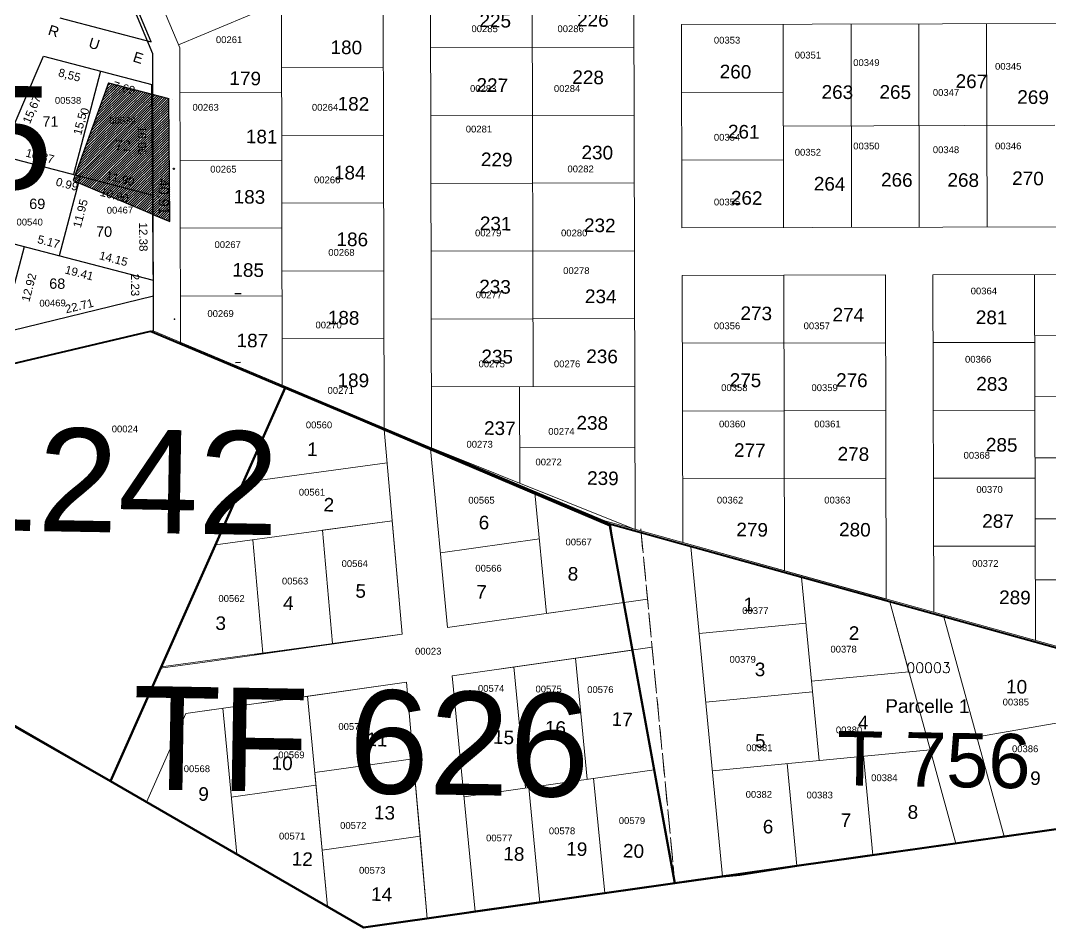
# Model space of a CAD drawing. Header units: metres. Extents: x 251686 to 255059, y 1627526 to 1631912.
# Drawn here: x 253321.8 to 253473.7, y 1629363.6 to 1629497.3 of the extents above; entities that cross this region are included whole.
import ezdxf
from ezdxf.enums import TextEntityAlignment as Align

# ---------------------------------------------------------------- set-up
doc = ezdxf.new("R2010")
doc.units = ezdxf.units.M
doc.header["$MEASUREMENT"] = 0
doc.linetypes.add('DGN Style 3', pattern=[4.156684, 2.96906, -1.187624])
doc.linetypes.add('DGN Style 5', pattern=[0.071426, 0.030611, -0.040815])
for name, color, linetype in [('A_revoir_niveau_0', 7, 'Continuous'), ('historique_numero_parcelle', 7, 'Continuous'), ('limites_parcelles', 7, 'Continuous'), ('limites_tf', 7, 'Continuous'), ('numero_lot', 7, 'Continuous'), ('numero_parcelle', 7, 'Continuous'), ('toponymie', 7, 'Continuous')]:
    doc.layers.add(name, color=color, linetype=linetype)
for name, color, linetype, lineweight in [('Numero_TF', 7, 'Continuous', 0), ('TopoMat', 4, 'Continuous', 0), ('YORO', 6, 'Continuous', 0)]:
    doc.layers.add(name, color=color, linetype=linetype, lineweight=lineweight)
doc.styles.get("Standard").update_dxf_attribs({"font": 'txt.shx'})
doc.styles.add('Style-Arial', font='arial.ttf')
doc.styles.add('Style-FANCY', font='times.ttf')
doc.styles.add('Style-ITALICS', font='ITALICS.shx')
doc.styles.add('Style-txt', font='txt.shx')

# ---------------------------------------------------------------- blocks, each defined once
blk = doc.blocks.new('TCPOINT_107')
at = {"color": 0}
blk.add_point((0, 0), dxfattribs=at)
at = {"layer": 'TopoMat'}
blk.add_attdef('MAT', (0.00635, 0.00635), '', height=0.01905, dxfattribs=at)
at = {"layer": 'YORO'}
blk.add_attdef('ALT', text='', height=0.01905, dxfattribs=at).set_placement((0.00635, -0.00635), align=Align.TOP_LEFT)

msp = doc.modelspace()

# ---------------------------------------------------------------- linework, layer by layer
at = {"layer": 'A_revoir_niveau_0'}
for p, q in [((253341.078303, 1629494.190809), (253333.591438, 1629511.723661)), ((253327.599156, 1629497.718871), (253341.078303, 1629494.190809)), ((253323.962192, 1629489.218784), (253325.174513, 1629492.052146)), ((253325.174513, 1629492.052146), (253341.137101, 1629487.874063)), ((253306.419383, 1629448.218819), (253323.962192, 1629489.218784)), ((253333.579987, 1629489.852079), (253329.5924, 1629474.617294)), ((253334.786904, 1629488.148986), (253329.534882, 1629473.735523)), ((253332.379338, 1629481.541748), (253338.211484, 1629487.252629)), ((253332.580734, 1629482.094452), (253337.925014, 1629487.32761)), ((253332.78213, 1629482.647156), (253337.638543, 1629487.402592)), ((253332.983526, 1629483.19986), (253337.352073, 1629487.477573)), ((253333.184922, 1629483.752563), (253337.065603, 1629487.552554)), ((253333.386318, 1629484.305267), (253336.779132, 1629487.627536)), ((253333.587714, 1629484.857971), (253336.492662, 1629487.702517)), ((253333.78911, 1629485.410675), (253336.206191, 1629487.777499)), ((253333.990506, 1629485.963378), (253335.919721, 1629487.85248)), ((253334.191902, 1629486.516082), (253335.63325, 1629487.927462)), ((253334.393298, 1629487.068786), (253335.34678, 1629488.002443)), ((253334.594693, 1629487.62149), (253335.060309, 1629488.077424)), ((253334.786904, 1629488.148986), (253343.669247, 1629485.824102)), ((253341.427169, 1629456.711409), (253341.137101, 1629487.874063)), ((253329.735757, 1629473.931861), (253342.202841, 1629486.139721)), ((253329.756896, 1629473.641403), (253342.508541, 1629486.127907)), ((253329.761191, 1629474.356599), (253341.9356, 1629486.27787)), ((253329.962587, 1629474.909303), (253341.64913, 1629486.352852)), ((253330.010253, 1629473.533996), (253342.795012, 1629486.052926)), ((253330.163983, 1629475.462007), (253341.362659, 1629486.427833)), ((253330.263609, 1629473.426589), (253343.081482, 1629485.977945)), ((253330.365379, 1629476.014711), (253341.076189, 1629486.502815)), ((253330.516965, 1629473.319181), (253343.367952, 1629485.902963)), ((253330.566775, 1629476.567414), (253340.789718, 1629486.577796)), ((253330.768171, 1629477.120118), (253340.503248, 1629486.652777)), ((253330.770321, 1629473.211774), (253343.654423, 1629485.827982)), ((253330.969567, 1629477.672822), (253340.216777, 1629486.727759)), ((253331.170963, 1629478.225526), (253339.930307, 1629486.80274)), ((253331.372359, 1629478.778229), (253339.643837, 1629486.877722)), ((253331.573755, 1629479.330933), (253339.357366, 1629486.952703)), ((253331.775151, 1629479.883637), (253339.070896, 1629487.027684)), ((253331.976547, 1629480.436341), (253338.784425, 1629487.102666)), ((253332.177942, 1629480.989045), (253338.497955, 1629487.177647)), ((253343.838212, 1629467.671813), (253343.669247, 1629485.824102)), ((253344.208725, 1629485.682898), (253344.216819, 1629485.680779)), ((253331.023678, 1629473.104367), (253343.672356, 1629485.490047)), ((253331.277034, 1629472.99696), (253343.675635, 1629485.137762)), ((253331.53039, 1629472.889553), (253343.678915, 1629484.785478)), ((253331.783746, 1629472.782146), (253343.682194, 1629484.433194)), ((253332.037103, 1629472.674739), (253343.685473, 1629484.080909)), ((253332.290459, 1629472.567332), (253343.688752, 1629483.728625)), ((253332.543815, 1629472.459925), (253343.692031, 1629483.37634)), ((253332.797172, 1629472.352518), (253343.69531, 1629483.024056)), ((253333.050528, 1629472.245111), (253343.698589, 1629482.671771)), ((253333.303884, 1629472.137704), (253343.701868, 1629482.319487)), ((253333.55724, 1629472.030297), (253343.705148, 1629481.967202)), ((253333.810597, 1629471.922889), (253343.708427, 1629481.614918)), ((253334.063953, 1629471.815482), (253343.711706, 1629481.262633)), ((253334.317309, 1629471.708075), (253343.714985, 1629480.910349)), ((253334.570665, 1629471.600668), (253343.718264, 1629480.558065)), ((253334.824022, 1629471.493261), (253343.721543, 1629480.20578)), ((253335.077378, 1629471.385854), (253343.724822, 1629479.853496)), ((253335.330734, 1629471.278447), (253343.728102, 1629479.501211)), ((253335.58409, 1629471.17104), (253343.731381, 1629479.148927)), ((253335.837447, 1629471.063633), (253343.73466, 1629478.796642)), ((253336.090803, 1629470.956226), (253343.737939, 1629478.444358)), ((253336.344159, 1629470.848819), (253343.741218, 1629478.092073)), ((253318.910853, 1629477.413106), (253341.288994, 1629471.555801)), ((253336.597515, 1629470.741412), (253343.744497, 1629477.739789)), ((253336.850872, 1629470.634004), (253343.747776, 1629477.387505)), ((253337.104228, 1629470.526597), (253343.751056, 1629477.03522)), ((253337.357584, 1629470.41919), (253343.754335, 1629476.682936)), ((253337.61094, 1629470.311783), (253343.757614, 1629476.330651)), ((253337.864297, 1629470.204376), (253343.760893, 1629475.978367)), ((253338.117653, 1629470.096969), (253343.764172, 1629475.626082)), ((253338.371009, 1629469.989562), (253343.767451, 1629475.273798)), ((253330.565394, 1629474.362621), (253327.491093, 1629462.617093)), ((253329.534882, 1629473.735523), (253343.838212, 1629467.671813)), ((253338.624365, 1629469.882155), (253343.77073, 1629474.921513)), ((253338.877722, 1629469.774748), (253343.774009, 1629474.569229)), ((253339.131078, 1629469.667341), (253343.777289, 1629474.216945)), ((253339.384434, 1629469.559934), (253343.780568, 1629473.86466)), ((253339.63779, 1629469.452527), (253343.783847, 1629473.512376)), ((253339.891147, 1629469.34512), (253343.787126, 1629473.160091)), ((253340.144503, 1629469.237712), (253343.790405, 1629472.807807)), ((253340.397859, 1629469.130305), (253343.793684, 1629472.455522)), ((253340.651216, 1629469.022898), (253343.796963, 1629472.103238)), ((253340.904572, 1629468.915491), (253343.800243, 1629471.750953)), ((253341.157928, 1629468.808084), (253343.803522, 1629471.398669)), ((253341.411284, 1629468.700677), (253343.806801, 1629471.046385)), ((253341.664641, 1629468.59327), (253343.81008, 1629470.6941)), ((253341.917997, 1629468.485863), (253343.813359, 1629470.341816)), ((253342.171353, 1629468.378456), (253343.816638, 1629469.989531)), ((253342.424709, 1629468.271049), (253343.819917, 1629469.637247)), ((253342.678066, 1629468.163642), (253343.823197, 1629469.284962)), ((253341.315191, 1629468.741414), (253343.838212, 1629467.671813)), ((253342.931422, 1629468.056235), (253343.826476, 1629468.932678)), ((253343.184778, 1629467.948827), (253343.829755, 1629468.580393)), ((253343.438134, 1629467.84142), (253343.833034, 1629468.228109)), ((253343.691491, 1629467.734013), (253343.836313, 1629467.875825)), ((253341.4061, 1629458.974948), (253314.081772, 1629466.126879)), ((253322.330924, 1629463.967728), (253319.008108, 1629451.272736)), ((253353.392651, 1629457.085185), (253354.32431, 1629457.094041)), ((253306.419383, 1629448.218819), (253341.427169, 1629456.711409)), ((253353.47895, 1629446.923718), (253354.217539, 1629446.930729))]:
    msp.add_line(p, q, dxfattribs=at)
msp.add_circle((253344.397675, 1629475.469246), 0.094384, dxfattribs=at)
msp.add_circle((253344.397675, 1629475.469246), 0.094384, dxfattribs=at)
at = {"layer": 'limites_parcelles', "color": 7, "lineweight": 0}
for p, q in [((253397.130211, 1629553.336162), (253397.406838, 1629443.338126)), ((253382.4246, 1629434.299201), (253382.172742, 1629533.298084)), ((253412.180429, 1629533.374425), (253412.459755, 1629422.303211)), ((253345.084989, 1629493.737213), (253372.746438, 1629505.324028)), ((253341.216682, 1629502.958699), (253345.281002, 1629493.269945)), ((253360.274488, 1629500.099784), (253360.400798, 1629443.553763)), ((253375.268014, 1629499.303871), (253375.318455, 1629480.420153)), ((253419.279628, 1629496.725374), (253481.719885, 1629496.884224)), ((253419.346141, 1629466.729704), (253419.279628, 1629496.725374)), ((253434.346074, 1629466.762965), (253434.279551, 1629496.763534)), ((253444.346029, 1629466.785139), (253444.279499, 1629496.788974)), ((253454.286444, 1629496.814432), (253454.352957, 1629466.818763)), ((253464.286392, 1629496.839873), (253464.352912, 1629466.840937)), ((253345.380746, 1629449.868047), (253345.281002, 1629493.269945)), ((253412.290133, 1629493.378854), (253382.274493, 1629493.302492)), ((253375.293014, 1629490.4201), (253360.290093, 1629490.381932)), ((253360.304345, 1629486.733569), (253345.296106, 1629486.697876)), ((253419.301802, 1629486.725418), (253434.301724, 1629486.763578)), ((253412.315573, 1629483.378906), (253382.299933, 1629483.302545)), ((253434.312811, 1629481.7636), (253474.319601, 1629481.865379)), ((253360.309166, 1629480.383575), (253375.309089, 1629480.421763)), ((253375.318455, 1629480.420153), (253360.315534, 1629480.381984)), ((253375.318455, 1629480.420153), (253375.414905, 1629437.241979)), ((253360.326682, 1629476.733614), (253345.317485, 1629476.697918)), ((253419.323976, 1629476.725462), (253434.323898, 1629476.763622)), ((253412.341013, 1629473.378958), (253382.325373, 1629473.302597)), ((253360.340867, 1629470.383644), (253375.340789, 1629470.421831)), ((253360.34902, 1629466.733659), (253345.341267, 1629466.697967)), ((253487.827397, 1629466.903924), (253419.346141, 1629466.729704)), ((253382.350808, 1629463.304848), (253412.356476, 1629463.371186)), ((253360.360083, 1629460.38368), (253375.363126, 1629460.421876)), ((253489.242937, 1629459.89852), (253456.343166, 1629459.818844)), ((253471.501293, 1629405.926086), (253471.364095, 1629459.855221)), ((253419.363952, 1629459.728341), (253449.369795, 1629459.804677)), ((253419.466905, 1629420.360627), (253419.363952, 1629459.728341)), ((253434.369869, 1629459.768212), (253434.475802, 1629416.193221)), ((253449.369795, 1629459.804677), (253449.485948, 1629412.025469)), ((253456.483275, 1629410.093058), (253456.343166, 1629459.818844)), ((253360.371357, 1629456.733704), (253345.36505, 1629456.698015)), ((253382.372916, 1629453.304893), (253412.381624, 1629453.371237)), ((253471.386992, 1629450.854812), (253491.074798, 1629450.899831)), ((253375.414905, 1629437.241979), (253345.380746, 1629449.868047)), ((253360.385542, 1629450.383732), (253375.385464, 1629450.42192)), ((253419.389393, 1629449.728393), (253449.395235, 1629449.80473)), ((253456.371319, 1629449.826884), (253471.403122, 1629449.854915)), ((253382.395025, 1629443.304937), (253412.406772, 1629443.371288)), ((253395.406847, 1629443.333704), (253395.442643, 1629429.099817)), ((253471.409888, 1629441.855193), (253492.906007, 1629441.904347)), ((253471.414977, 1629439.854939), (253471.41142, 1629442.854931)), ((253419.414833, 1629439.728446), (253449.420675, 1629439.804782)), ((253456.399496, 1629439.826939), (253471.421769, 1629439.854952)), ((253412.459755, 1629422.303211), (253382.4246, 1629434.299201)), ((253395.42948, 1629434.33375), (253412.429406, 1629434.371334)), ((253471.432783, 1629432.855574), (253494.737216, 1629432.908862)), ((253419.440273, 1629429.728498), (253449.446116, 1629429.804834)), ((253456.427672, 1629429.826994), (253471.440417, 1629429.854989)), ((253496.56802, 1629423.915366), (253471.455704, 1629423.845992)), ((253449.485948, 1629412.025469), (253419.466905, 1629420.360627)), ((253471.46588, 1629419.846013), (253456.455859, 1629419.823)), ((253498.399229, 1629414.919882), (253471.4786, 1629414.846039)), ((253501.949939, 1629397.477657), (253456.483275, 1629410.093058))]:
    msp.add_line(p, q, dxfattribs=at)
at = {"layer": 'limites_parcelles', "color": 7, "linetype": 'Continuous', "lineweight": 0}
for p, q in [((253407.951353, 1629423.551268), (253341.379813, 1629451.547366)), ((253335.045887, 1629385.170915), (253360.839443, 1629443.17112)), ((253408.685597, 1629423.061862), (253360.839443, 1629443.17112)), ((253360.839443, 1629443.17112), (253382.245597, 1629434.172494)), ((253360.839443, 1629443.17112), (253408.675439, 1629423.062038)), ((253360.84131, 1629443.170327), (253408.729149, 1629422.821987)), ((253360.869647, 1629443.345972), (253407.951353, 1629423.551268)), ((253375.417506, 1629437.042202), (253378.083154, 1629406.871601)), ((253354.63606, 1629429.222048), (253375.852458, 1629432.119406)), ((253354.55687, 1629429.043999), (253354.047206, 1629427.897896)), ((253397.666791, 1629427.689809), (253399.384175, 1629409.891385)), ((253350.53811, 1629420.007291), (253376.608019, 1629423.567482)), ((253407.951353, 1629423.551268), (253511.585502, 1629394.808225)), ((253367.813872, 1629405.46919), (253366.338776, 1629422.165071)), ((253513.899646, 1629393.883545), (253408.674636, 1629423.066493)), ((253408.675439, 1629423.062038), (253418.301872, 1629370.135768)), ((253451.49606, 1629411.18953), (253408.685597, 1629423.061862)), ((253513.969161, 1629393.864252), (253408.685597, 1629423.061862)), ((253357.544671, 1629404.066818), (253356.069575, 1629420.762699)), ((253383.723197, 1629418.859299), (253398.319219, 1629420.92851)), ((253420.664079, 1629419.73997), (253425.349009, 1629371.134955)), ((253439.596244, 1629388.225591), (253436.995134, 1629415.211146)), ((253384.788193, 1629407.822133), (253414.265064, 1629412.001004)), ((253410.753146, 1629411.638629), (253410.766061, 1629411.504944)), ((253450.009211, 1629411.601829), (253452.827443, 1629401.300781)), ((253450.009211, 1629411.601829), (253459.746363, 1629376.011257)), ((253411.020194, 1629410.170399), (253411.033374, 1629410.033549)), ((253437.646712, 1629408.451543), (253421.898399, 1629406.934149)), ((253457.988148, 1629409.388992), (253466.844434, 1629377.017678)), ((253378.083154, 1629406.871601), (253342.537531, 1629402.017405)), ((253349.321917, 1629402.79417), (253378.083154, 1629406.871601)), ((253356.370535, 1629403.793451), (253377.05831, 1629406.726294)), ((253385.471932, 1629400.73596), (253414.948081, 1629404.914724)), ((253385.471932, 1629400.73596), (253412.051135, 1629404.504039)), ((253403.688032, 1629403.318287), (253412.051172, 1629404.503878)), ((253342.449962, 1629401.819979), (253349.321917, 1629402.79417)), ((253403.637342, 1629403.311248), (253405.35852, 1629385.473352)), ((253340.486952, 1629397.405234), (253342.537531, 1629402.017405)), ((253388.82777, 1629365.95741), (253385.471932, 1629400.73596)), ((253394.554637, 1629402.023604), (253396.275855, 1629384.185707)), ((253452.827563, 1629401.300819), (253438.469581, 1629399.916769)), ((253346.161067, 1629395.162905), (253378.709939, 1629399.777058)), ((253357.053592, 1629396.70717), (253378.709904, 1629399.777338)), ((253363.623996, 1629397.638483), (253378.709904, 1629399.777338)), ((253377.741327, 1629399.640014), (253377.741363, 1629399.639734)), ((253378.709939, 1629399.777058), (253381.78617, 1629364.959167)), ((253364.101285, 1629397.706106), (253367.090762, 1629366.690822)), ((253438.618817, 1629398.366097), (253422.870504, 1629396.848744)), ((253438.620987, 1629398.339095), (253422.872634, 1629396.821703)), ((253340.355759, 1629382.108721), (253346.161067, 1629395.162905)), ((253340.381185, 1629382.093916), (253346.161067, 1629395.162905)), ((253351.608171, 1629395.935103), (253353.681553, 1629374.423881)), ((253335.045845, 1629385.170756), (253339.040581, 1629394.153513)), ((253339.040581, 1629394.153513), (253339.137997, 1629394.16734)), ((253462.941133, 1629391.714155), (253475.660976, 1629393.911198)), ((253379.706309, 1629388.500009), (253365.187009, 1629386.441745)), ((253455.972619, 1629389.803143), (253423.847892, 1629386.708238)), ((253447.517269, 1629374.278184), (253446.112607, 1629388.853958)), ((253436.31193, 1629372.689876), (253434.859109, 1629387.769485)), ((253415.257121, 1629386.876613), (253387.19315, 1629382.898063)), ((253406.320559, 1629385.609709), (253407.955179, 1629368.669055)), ((253372.400712, 1629363.628586), (253335.045845, 1629385.170756)), ((253341.017221, 1629381.727311), (253335.045927, 1629385.170914)), ((253365.366979, 1629384.57445), (253352.873865, 1629382.803446)), ((253396.756835, 1629384.253907), (253398.391455, 1629367.313253)), ((253340.381188, 1629382.094076), (253340.375493, 1629382.153064)), ((253372.400712, 1629363.628586), (253344.92432, 1629379.474172)), ((253380.715074, 1629377.082324), (253366.286291, 1629375.036886)), ((253380.715074, 1629377.082324), (253381.786132, 1629364.959288)), ((253367.090761, 1629366.690782), (253366.286291, 1629375.036886))]:
    msp.add_line(p, q, dxfattribs=at)
at = {"layer": 'limites_parcelles', "color": 7, "linetype": 'DGN Style 5', "lineweight": 0}
for p, q in [((253360.839443, 1629443.17112), (253354.55687, 1629429.043999)), ((253374.082045, 1629437.604249), (253360.839443, 1629443.17112)), ((253381.528733, 1629434.473856), (253382.245598, 1629434.172534)), ((253350.416909, 1629419.734759), (253354.55687, 1629429.043999)), ((253408.675439, 1629423.062038), (253417.241932, 1629420.687551)), ((253408.686069, 1629423.059093), (253417.241932, 1629420.687551)), ((253408.686069, 1629423.059093), (253418.301872, 1629370.135768)), ((253411.869416, 1629405.503193), (253418.301872, 1629370.135768))]:
    msp.add_line(p, q, dxfattribs=at)
at = {"layer": 'limites_parcelles', "color": 7, "linetype": 'DGN Style 3', "lineweight": 0}
for p, q in [((253413.263411, 1629422.39305), (253418.269821, 1629370.452614)), ((253413.323281, 1629421.775995), (253418.269777, 1629370.452375))]:
    msp.add_line(p, q, dxfattribs=at)
at = {"layer": 'limites_parcelles', "color": 7, "linetype": 'Continuous', "lineweight": 0, "flags": 128}
for points in [[(253354.63606, 1629429.222048), (253360.839443, 1629443.17112), (253375.417506, 1629437.042202)], [(253378.083154, 1629406.871601), (253375.41734, 1629437.044165)], [(253382.245431, 1629434.174417), (253384.788193, 1629407.822133)], [(253366.338776, 1629422.165071), (253376.608019, 1629423.567482), (253378.083154, 1629406.871601), (253367.813872, 1629405.46919), (253366.338776, 1629422.165071)], [(253408.675439, 1629423.062038), (253408.675439, 1629423.062038)], [(253410.78491, 1629411.507616), (253384.788193, 1629407.822133)], [(253385.471932, 1629400.73596), (253388.82777, 1629365.95741)], [(253378.709904, 1629399.777338), (253346.161068, 1629395.162985)], [(253381.786132, 1629364.959288), (253378.709904, 1629399.777338)], [(253350.004934, 1629395.70789), (253347.5631, 1629395.361734)]]:
    msp.add_lwpolyline(points, dxfattribs=at)
for points in [[(253361.332074, 1629397.313561), (253361.332036, 1629397.313722)], [(253379.706309, 1629388.500009), (253380.715074, 1629377.082324), (253366.286291, 1629375.036886), (253365.187009, 1629386.441745), (253379.70627, 1629388.50005)]]:
    msp.add_lwpolyline(points, close=True, dxfattribs=at)
at = {"layer": 'limites_parcelles', "color": 7, "lineweight": 0}
msp.add_point((253345.380746, 1629449.868047), dxfattribs=at)
at = {"layer": 'limites_tf', "color": 5, "linetype": 'Continuous', "lineweight": 40}
for p, q in [((253310.150878, 1629399.379568), (253335.045887, 1629385.170915)), ((253372.400712, 1629363.628586), (253310.177389, 1629399.512127)), ((253524.280962, 1629385.160272), (253372.400712, 1629363.628586)), ((253524.285331, 1629385.156156), (253418.301872, 1629370.135768)), ((253491.737562, 1629380.543303), (253418.301872, 1629370.135768)), ((253450.861819, 1629374.751809), (253372.400712, 1629363.628586)), ((253450.861792, 1629374.750289), (253418.301872, 1629370.135768)), ((253418.301872, 1629370.135768), (253388.142215, 1629365.860246))]:
    msp.add_line(p, q, dxfattribs=at)
at = {"layer": 'limites_tf', "color": 5, "linetype": 'DGN Style 5', "lineweight": 40}
msp.add_line((253426.35953, 1629371.27791), (253418.301872, 1629370.135768), dxfattribs=at)
at = {"layer": 'limites_tf', "color": 5, "linetype": 'Continuous', "lineweight": 30, "flags": 128}
msp.add_lwpolyline([(253313.43, 1629558.87), (253341.28, 1629492.46), (253341.38, 1629451.55), (253256.21, 1629431.51), (253169.9, 1629480.07), (253168.18, 1629498.01), (253185.34, 1629537.12), (253231.51, 1629551.39), (253313.43, 1629558.87)], close=True, dxfattribs=at)
at = {"layer": 'limites_tf', "color": 5, "lineweight": 40, "flags": 128}
for points in [[(253340.975503, 1629451.504365), (253360.838532, 1629443.171656), (253335.044977, 1629385.171451), (253289.667239, 1629411.070467), (253254.502027, 1629431.141906), (253340.975503, 1629451.504365)], [(253360.84131, 1629443.170327), (253360.841352, 1629443.170487), (253360.838532, 1629443.171656), (253335.044977, 1629385.171451), (253372.400712, 1629363.628586), (253418.301872, 1629370.135768), (253418.112814, 1629371.175256), (253408.965307, 1629421.468352), (253408.72756, 1629422.822655), (253360.84131, 1629443.170327)], [(253436.311822, 1629372.688238), (253524.285331, 1629385.156156), (253514.625293, 1629393.300748), (253514.630644, 1629393.307096), (253513.969161, 1629393.864252), (253408.686069, 1629423.059093), (253408.729149, 1629422.821987), (253408.974818, 1629421.470067), (253408.965307, 1629421.468352), (253418.112814, 1629371.175256), (253418.301872, 1629370.135768), (253425.350405, 1629371.13473), (253436.311822, 1629372.688238)]]:
    msp.add_lwpolyline(points, close=True, dxfattribs=at)
at = {"layer": 'limites_tf', "color": 5, "linetype": 'Continuous', "lineweight": 40, "flags": 128}
for points in [[(253408.965307, 1629421.468352), (253408.974818, 1629421.470067), (253408.685597, 1629423.061862), (253360.839443, 1629443.17112), (253335.045887, 1629385.170915), (253372.400712, 1629363.628586), (253418.301872, 1629370.135768), (253418.112814, 1629371.175256), (253408.965307, 1629421.468352)], [(253360.839443, 1629443.17112), (253408.675439, 1629423.062038), (253418.301872, 1629370.135768), (253372.400712, 1629363.628586), (253335.045887, 1629385.170915), (253360.839443, 1629443.17112)], [(253408.965307, 1629421.468352), (253418.112814, 1629371.175256), (253418.301872, 1629370.135768), (253425.350475, 1629371.134169), (253427.905365, 1629371.381422), (253436.311895, 1629372.687837), (253436.312037, 1629372.686794), (253492.115409, 1629380.590975), (253524.294006, 1629385.148843), (253514.625293, 1629393.300748), (253514.630644, 1629393.307096), (253513.969161, 1629393.864252), (253408.686069, 1629423.059093), (253408.965307, 1629421.468352)]]:
    msp.add_lwpolyline(points, close=True, dxfattribs=at)
msp.add_lwpolyline([(253408.675439, 1629423.062038), (253418.301872, 1629370.135768), (253372.400712, 1629363.628586)], dxfattribs=at)

# ---------------------------------------------------------------- block references
at = {"layer": 'A_revoir_niveau_0', "xscale": 40, "yscale": 40, "zscale": 40, "rotation": 359.3981}
msp.add_blockref('TCPOINT_107', (253344.509901, 1629453.287644), dxfattribs=at)

# ---------------------------------------------------------------- texts
at = {"layer": 'historique_numero_parcelle', "color": 7, "linetype": 'Continuous', "lineweight": 0, "style": 'Style-txt'}
msp.add_text('00003', height=1.524, rotation=0.0028, dxfattribs=at).set_placement((253455.717101, 1629401.897902), align=Align.MIDDLE_CENTER)
at = {"layer": 'historique_numero_parcelle', "color": 7, "lineweight": 13, "style": 'Style-Arial'}
for s, p in [('00569', (253359.804594, 1629389.560934)), ('00568', (253345.863297, 1629387.513807)), ('00572', (253368.929798, 1629379.157614)), ('00571', (253359.912262, 1629377.584386)), ('00573', (253371.720587, 1629372.547533))]:
    msp.add_text(s, height=1, rotation=0.0028, dxfattribs=at).set_placement(p, align=Align.TOP_LEFT)
at = {"layer": 'historique_numero_parcelle', "color": 7, "lineweight": 13, "insert": (253379.980931, 1629404.842649), "char_height": 1, "attachment_point": 1, "rotation": 0.00280749, "line_spacing_factor": 0.6, "style": 'Style-txt'}
msp.add_mtext('\\fArial|b0|i0|c00|p39;00023', dxfattribs=at)
at = {"layer": 'numero_lot', "color": 7, "lineweight": 0, "char_height": 2, "attachment_point": 1, "rotation": 359.00002359, "line_spacing_factor": 0.6}
for s, insert in [('\\fArial|b0|i0|c00|p39;225', (253389.499144, 1629498.351525)), ('\\fArial|b0|i0|c00|p39;226', (253403.899122, 1629498.473882)), ('\\fArial|b0|i0|c00|p39;180', (253367.533069, 1629494.399389)), ('\\fArial|b0|i0|c00|p39;260', (253424.928894, 1629490.813961)), ('\\fArial|b0|i0|c00|p39;179', (253352.620793, 1629489.829866)), ('\\fArial|b0|i0|c00|p39;227', (253389.052525, 1629488.833341)), ('\\fArial|b0|i0|c00|p39;228', (253403.189982, 1629489.984375)), ('\\fArial|b0|i0|c00|p39;267', (253459.730644, 1629489.398162)), ('\\fArial|b0|i0|c00|p39;263', (253439.962598, 1629487.810537)), ('\\fArial|b0|i0|c00|p39;265', (253448.495976, 1629487.813911)), ('\\fArial|b0|i0|c00|p39;182', (253368.582529, 1629486.071214)), ('\\fArial|b0|i0|c00|p39;269', (253468.821507, 1629487.060306)), ('\\fArial|b0|i0|c00|p39;181', (253355.050447, 1629481.244893)), ('\\fArial|b0|i0|c00|p39;261', (253426.146, 1629481.960627)), ('\\fArial|b0|i0|c00|p39;230', (253404.547369, 1629478.895515)), ('\\fArial|b0|i0|c00|p39;229', (253389.720698, 1629477.863066)), ('\\fArial|b0|i0|c00|p39;184', (253368.037866, 1629475.925012)), ('\\fArial|b0|i0|c00|p39;270', (253468.067353, 1629475.087998)), ('\\fArial|b0|i0|c00|p39;264', (253438.81212, 1629474.278013)), ('\\fArial|b0|i0|c00|p39;266', (253448.727109, 1629474.866331)), ('\\fArial|b0|i0|c00|p39;268', (253458.522514, 1629474.842402)), ('\\fArial|b0|i0|c00|p39;183', (253353.246042, 1629472.36131)), ('\\fArial|b0|i0|c00|p39;262', (253426.585105, 1629472.207281)), ('\\fArial|b0|i0|c00|p39;231', (253389.556015, 1629468.428407)), ('\\fArial|b0|i0|c00|p39;232', (253404.915306, 1629468.16031)), ('\\fArial|b0|i0|c00|p39;186', (253368.412443, 1629466.095718)), ('\\fArial|b0|i0|c00|p39;185', (253353.057792, 1629461.576508)), ('\\fArial|b0|i0|c00|p39;233', (253389.463508, 1629459.113801)), ('\\fArial|b0|i0|c00|p39;234', (253405.058708, 1629457.679186)), ('\\fArial|b0|i0|c00|p39;188', (253367.129202, 1629454.538381)), ('\\fArial|b0|i0|c00|p39;273', (253427.996043, 1629455.192286)), ('\\fArial|b0|i0|c00|p39;274', (253441.575284, 1629454.979495)), ('\\fArial|b0|i0|c00|p39;281', (253462.70344, 1629454.595181)), ('\\fArial|b0|i0|c00|p39;187', (253353.675956, 1629451.180745)), ('\\fArial|b0|i0|c00|p39;235', (253389.782222, 1629448.812707)), ('\\fArial|b0|i0|c00|p39;236', (253405.252188, 1629448.844798)), ('\\fArial|b0|i0|c00|p39;189', (253368.567663, 1629445.327069)), ('\\fArial|b0|i0|c00|p39;275', (253426.396806, 1629445.336387)), ('\\fArial|b0|i0|c00|p39;276', (253442.095521, 1629445.337588)), ('\\fArial|b0|i0|c00|p39;283', (253462.774549, 1629444.787476)), ('\\fArial|b0|i0|c00|p39;238', (253403.806365, 1629439.039309)), ('\\fArial|b0|i0|c00|p39;237', (253390.175272, 1629438.253837)), ('\\fArial|b0|i0|c00|p39;285', (253464.192713, 1629435.803727)), ('\\fArial|b0|i0|c00|p39;277', (253427.042704, 1629435.004223)), ('\\fArial|b0|i0|c00|p39;278', (253442.318817, 1629434.462354)), ('\\fArial|b0|i0|c00|p39;239', (253405.376906, 1629430.885006)), ('\\fArial|b0|i0|c00|p39;287', (253463.656196, 1629424.555267)), ('\\fArial|b0|i0|c00|p39;279', (253427.389259, 1629423.30117)), ('\\fArial|b0|i0|c00|p39;280', (253442.537247, 1629423.308379)), ('\\fArial|b0|i0|c00|p39;289', (253466.142617, 1629413.309769))]:
    msp.add_mtext(s, dxfattribs=dict(at, insert=insert))
at = {"layer": 'numero_lot', "color": 7, "linetype": 'Continuous', "lineweight": 0, "char_height": 2, "attachment_point": 1, "rotation": 358.00278131, "line_spacing_factor": 0.72}
for s, insert in [('\\fArial|b0|i0|c00|p39;1', (253364.107914, 1629435.141501)), ('\\fArial|b0|i0|c00|p39;2', (253366.522393, 1629426.963442)), ('\\fArial|b0|i0|c00|p39;6', (253389.404487, 1629424.335734)), ('\\fArial|b0|i0|c00|p39;8', (253402.534694, 1629416.775117)), ('\\fArial|b0|i0|c00|p39;5', (253371.226574, 1629414.248127)), ('\\fArial|b0|i0|c00|p39;7', (253389.042162, 1629414.119973)), ('\\fArial|b0|i0|c00|p39;4', (253360.561737, 1629412.470263)), ('\\fArial|b0|i0|c00|p39;3', (253350.579766, 1629409.501935)), ('\\fArial|b0|i0|c00|p39;17', (253409.021511, 1629395.356179)), ('\\fArial|b0|i0|c00|p39;16', (253399.165477, 1629394.097719)), ('\\fArial|b0|i0|c00|p39;11', (253372.853607, 1629392.385139)), ('\\fArial|b0|i0|c00|p39;15', (253391.52221, 1629392.712449)), ('\\fArial|b0|i0|c00|p39;10', (253358.862883, 1629388.895899)), ('\\fArial|b0|i0|c00|p39;9', (253348.049164, 1629384.315162)), ('\\fArial|b0|i0|c00|p39;13', (253373.963382, 1629381.596951)), ('\\fArial|b0|i0|c00|p39;18', (253393.045766, 1629375.527731)), ('\\fArial|b0|i0|c00|p39;19', (253402.316651, 1629376.240293)), ('\\fArial|b0|i0|c00|p39;20', (253410.69064, 1629375.950712)), ('\\fArial|b0|i0|c00|p39;12', (253361.837359, 1629374.764632)), ('\\fArial|b0|i0|c00|p39;14', (253373.543861, 1629369.56619))]:
    msp.add_mtext(s, dxfattribs=dict(at, insert=insert))
at = {"layer": 'numero_lot', "color": 7, "linetype": 'Continuous', "lineweight": 0, "char_height": 2, "attachment_point": 1}
for s, insert, rotation, line_spacing_factor, style in [('\\fArial|b0|i0|c00|p39;1', (253428.428454, 1629412.251829), 359.00277437, 0.6, 'Style-FANCY'), ('\\fArial|b0|i0|c00|p39;2', (253443.965175, 1629408.025515), 359.00277437, 0.6, 'Style-FANCY'), ('\\fArial|b0|i0|c00|p39;3', (253430.106178, 1629402.67386), 359.00277437, 0.6, 'Style-FANCY'), ('\\fArial|b0|i0|c00|p39;10', (253467.167808, 1629400.139712), 359.00277437, 0.6, 'Style-FANCY'), ('\\fArial|b0|i0|c00|p39;Parcelle 1\\P', (253449.339172, 1629397.273297), 359.79339087, 0.72, 'Style-ITALICS'), ('\\fArial|b0|i0|c00|p39;4', (253445.311252, 1629394.843932), 359.00277437, 0.6, 'Style-FANCY'), ('\\fArial|b0|i0|c00|p39;5', (253430.135001, 1629392.127681), 359.00277437, 0.6, 'Style-FANCY'), ('\\fArial|b0|i0|c00|p39;9', (253470.719097, 1629386.636222), 359.00277437, 0.6, 'Style-FANCY'), ('\\fArial|b0|i0|c00|p39;8', (253452.647373, 1629381.649499), 359.00277437, 0.6, 'Style-FANCY'), ('\\fArial|b0|i0|c00|p39;6', (253431.291035, 1629379.499129), 359.00277437, 0.6, 'Style-FANCY'), ('\\fArial|b0|i0|c00|p39;7', (253442.768724, 1629380.44556), 359.00277437, 0.6, 'Style-FANCY')]:
    msp.add_mtext(s, dxfattribs=dict(at, insert=insert, rotation=rotation, line_spacing_factor=line_spacing_factor, style=style))
at = {"layer": 'numero_parcelle', "color": 5, "style": 'Style-Arial'}
for s, p in [('00538', (253326.862397, 1629486.041205)), ('00539', (253334.882548, 1629483.061436)), ('00540', (253321.201423, 1629468.098139)), ('00560', (253363.876074, 1629438.204686)), ('00561', (253362.837869, 1629428.281191)), ('00565', (253387.835941, 1629427.099874)), ('00567', (253402.167732, 1629420.940789)), ('00564', (253369.146308, 1629417.758882)), ('00566', (253388.874714, 1629417.074758)), ('00563', (253360.34785, 1629415.18086)), ('00562', (253350.977408, 1629412.608847)), ('00574', (253389.258929, 1629399.353947)), ('00575', (253397.743344, 1629399.264814)), ('00576', (253405.369785, 1629399.184694)), ('00570', (253368.674303, 1629393.735364)), ('00579', (253410.029269, 1629379.870323)), ('00578', (253399.716543, 1629378.357316)), ('00577', (253390.457462, 1629377.310107))]:
    msp.add_text(s, height=1, rotation=0.0028, dxfattribs=at).set_placement(p, align=Align.TOP_LEFT)
at = {"layer": 'numero_parcelle', "color": 5, "char_height": 1, "attachment_point": 1, "style": 'Style-txt'}
for s, insert, rotation, line_spacing_factor in [('\\fArial|b0|i0|c00|p39;00285', (253388.301038, 1629496.597871), 0.00280749, 0.6), ('\\fArial|b0|i0|c00|p39;00286', (253400.988069, 1629496.597871), 0.00280749, 0.6), ('\\fArial|b0|i0|c00|p39;00261', (253350.613478, 1629494.985421), 0.00280749, 0.6), ('\\fArial|b0|i0|c00|p39;00353', (253424.055398, 1629494.914958), 0.00280749, 0.6), ('\\fArial|b0|i0|c00|p39;00351', (253435.982256, 1629492.712586), 0.00280749, 0.6), ('\\fArial|b0|i0|c00|p39;00349', (253444.606291, 1629491.6114), 0.00280749, 0.6), ('\\fArial|b0|i0|c00|p39;00345', (253465.524165, 1629491.060807), 0.00280749, 0.6), ('\\fArial|b0|i0|c00|p39;00283', (253388.091335, 1629487.788385), 0.00280749, 0.6), ('\\fArial|b0|i0|c00|p39;00284', (253400.463811, 1629487.788385), 0.00280749, 0.6), ('\\fArial|b0|i0|c00|p39;00347', (253456.349659, 1629487.206657), 0.00280749, 0.6), ('\\fArial|b0|i0|c00|p39;00263', (253347.153378, 1629485.022311), 0.00280749, 0.6), ('\\fArial|b0|i0|c00|p39;00264', (253364.76843, 1629485.022311), 0.00280749, 0.6), ('\\fArial|b0|i0|c00|p39;00281', (253387.462226, 1629481.810519), 0.00280749, 0.6), ('\\fArial|b0|i0|c00|p39;00354', (253424.055398, 1629480.599542), 0.00280749, 0.6), ('\\fArial|b0|i0|c00|p39;00352', (253435.982256, 1629478.39717), 0.00280749, 0.6), ('\\fArial|b0|i0|c00|p39;00350', (253444.606291, 1629479.314825), 0.00280749, 0.6), ('\\fArial|b0|i0|c00|p39;00348', (253456.349659, 1629478.764232), 0.00280749, 0.6), ('\\fArial|b0|i0|c00|p39;00346', (253465.524165, 1629479.314825), 0.00280749, 0.6), ('\\fArial|b0|i0|c00|p39;00265', (253349.774666, 1629475.898199), 0.00280749, 0.6), ('\\fArial|b0|i0|c00|p39;00282', (253402.45599, 1629475.937528), 0.00280749, 0.6), ('\\fArial|b0|i0|c00|p39;00266', (253365.082984, 1629474.325077), 0.00280749, 0.6), ('\\fArial|b0|i0|c00|p39;00355', (253424.055398, 1629471.055931), 0.00280749, 0.6), ('\\fArial|b0|i0|c00|p39;00467', (253334.505483, 1629469.840558, -0.00005), 0.68103392, 0.779643), ('\\fArial|b0|i0|c00|p39;00279', (253388.825295, 1629466.498792), 0.00280749, 0.6), ('\\fArial|b0|i0|c00|p39;00280', (253401.512326, 1629466.498792), 0.00280749, 0.6), ('\\fArial|b0|i0|c00|p39;00267', (253350.403775, 1629464.781466), 0.00280749, 0.6), ('\\fArial|b0|i0|c00|p39;00268', (253367.180014, 1629463.627843), 0.00280749, 0.6), ('\\fArial|b0|i0|c00|p39;00278', (253401.826881, 1629460.940425), 0.00280749, 0.6), ('\\fArial|b0|i0|c00|p39;00277', (253388.930147, 1629457.374681), 0.00280749, 0.6), ('\\fArial|b0|i0|c00|p39;00364', (253461.933001, 1629457.946576), 0.00280749, 0.6), ('\\fArial|b0|i0|c00|p39;00469', (253324.569991, 1629456.14172, -0.00005), 0.68103392, 0.779643), ('\\fArial|b0|i0|c00|p39;00269', (253349.35526, 1629454.608607), 0.00280749, 0.6), ('\\fArial|b0|i0|c00|p39;00270', (253365.292687, 1629452.930609), 0.00280749, 0.6), ('\\fArial|b0|i0|c00|p39;00356', (253424.055398, 1629452.807709), 0.00280749, 0.6), ('\\fArial|b0|i0|c00|p39;00357', (253437.2929, 1629452.807709), 0.00280749, 0.6), ('\\fArial|b0|i0|c00|p39;00366', (253461.094189, 1629447.878591), 0.00280749, 0.6), ('\\fArial|b0|i0|c00|p39;00275', (253389.349552, 1629447.201821), 0.00280749, 0.6), ('\\fArial|b0|i0|c00|p39;00276', (253400.463811, 1629447.201821), 0.00280749, 0.6), ('\\fArial|b0|i0|c00|p39;00271', (253367.075163, 1629443.282124), 0.00280749, 0.6), ('\\fArial|b0|i0|c00|p39;00358', (253425.130126, 1629443.683598), 0.00280749, 0.6), ('\\fArial|b0|i0|c00|p39;00359', (253438.446266, 1629443.683598), 0.00280749, 0.6), ('\\fArial|b0|i0|c00|p39;00024', (253335.244643, 1629437.608499), 0.00280749, 0.6), ('\\fArial|b0|i0|c00|p39;00274', (253399.624999, 1629437.238711), 0.00280749, 0.6), ('\\fArial|b0|i0|c00|p39;00360', (253424.815571, 1629438.334981), 0.00280749, 0.6), ('\\fArial|b0|i0|c00|p39;00361', (253438.865672, 1629438.334981), 0.00280749, 0.6), ('\\fArial|b0|i0|c00|p39;00273', (253387.567077, 1629435.350964), 0.00280749, 0.6), ('\\fArial|b0|i0|c00|p39;00272', (253397.737672, 1629432.729093), 0.00280749, 0.6), ('\\fArial|b0|i0|c00|p39;00368', (253460.884486, 1629433.720488), 0.00280749, 0.6), ('\\fArial|b0|i0|c00|p39;00370', (253462.771813, 1629428.686495), 0.00280749, 0.6), ('\\fArial|b0|i0|c00|p39;00362', (253424.501017, 1629427.113373), 0.00280749, 0.6), ('\\fArial|b0|i0|c00|p39;00363', (253440.333593, 1629427.113373), 0.00280749, 0.6), ('\\fArial|b0|i0|c00|p39;00372', (253462.142704, 1629417.779512), 0.00280749, 0.6), ('\\fArial|b0|i0|c00|p39;00377', (253428.235914, 1629410.830126), 0.00280749, 0.6), ('\\fArial|b0|i0|c00|p39;00379', (253426.363099, 1629403.639786), 0.00280749, 0.6), ('\\fArial|b0|i0|c00|p39;00378', (253441.246261, 1629405.143335), 0.00280749, 0.6), ('\\fArial|b0|i0|c00|p39;00385', (253466.6444, 1629397.344221), 0.00280749, 0.6), ('\\fArial|b0|i0|c00|p39;00380', (253442.045377, 1629393.241845), 0.00280749, 0.6), ('\\fArial|b0|i0|c00|p39;00381', (253428.815574, 1629390.605775), 0.00280749, 0.6), ('\\fArial|b0|i0|c00|p39;00386', (253468.024291, 1629390.458158), 0.00280749, 0.6), ('\\fArial|b0|i0|c00|p39;00384', (253447.252069, 1629386.183434), 0.00280749, 0.6), ('\\fArial|b0|i0|c00|p39;00382', (253428.743392, 1629383.734967), 0.00280749, 0.6), ('\\fArial|b0|i0|c00|p39;00383', (253437.719837, 1629383.640665), 0.00280749, 0.6)]:
    msp.add_mtext(s, dxfattribs=dict(at, insert=insert, rotation=rotation, line_spacing_factor=line_spacing_factor))
at = {"layer": 'numero_tf', "color": 4, "linetype": 'Continuous', "lineweight": 0, "style": 'Style-Arial'}
for s, p in [('TF 425', (253258.988808, 1629473.507465)), ('TF 1242', (253280.486202, 1629422.812292)), ('TF 626', (253338.17999, 1629384.002633))]:
    msp.add_text(s, height=15.24, rotation=359.0028, dxfattribs=at).set_placement(p)
at = {"layer": 'numero_tf', "color": 4, "linetype": 'Continuous', "lineweight": 0, "insert": (253442.265779, 1629392.599963), "char_height": 8, "attachment_point": 1, "rotation": 359.00277437, "line_spacing_factor": 0.6, "style": 'Style-FANCY'}
msp.add_mtext('\\fArial|b0|i0|c00|p39;T 756', dxfattribs=at)
at = {"layer": 'toponymie', "attachment_point": 7, "line_spacing_factor": 0.6}
for s, insert, char_height, rotation in [('\\fArial|b0|i0|c00|p39;R        U         E', (253325.725267, 1629495.244563), 1.524, 342.49487997), ('\\fArial|b0|i0|c00|p39;R        U         E', (253325.725267, 1629495.244563), 1.524, 342.49487997), ('\\fArial|b0|i0|c00|p39;8,55', (253327.20887, 1629488.893367), 1.2192, 345.33233915), ('\\fArial|b0|i0|c00|p39;8,55', (253327.20887, 1629488.893367), 1.2192, 345.33233915), ('\\fArial|b0|i0|c00|p39;7,69', (253335.236035, 1629486.981321), 1.2192, 345.33233915), ('\\fArial|b0|i0|c00|p39;7,69', (253335.236035, 1629486.981321), 1.2192, 345.33233915), ('\\fArial|b0|i0|c00|p39;15,67', (253323.384107, 1629481.909828), 1.2192, 66.83520418), ('\\fArial|b0|i0|c00|p39;15,67', (253323.384107, 1629481.909828), 1.2192, 66.83520418), ('\\fArial|b0|i0|c00|p39;0', (253331.74342, 1629483.332802), 1.2192, 75.3981276), ('\\fArial|b0|i0|c00|p39;0', (253331.74342, 1629483.332802), 1.2192, 75.3981276), ('\\fArial|b0|i0|c00|p39;71', (253325.016373, 1629481.683464), 1.524, 359.39809687), ('\\fArial|b0|i0|c00|p39;15,5', (253330.947477, 1629480.277543), 1.2192, 75.3981276), ('\\fArial|b0|i0|c00|p39;15,5', (253330.947477, 1629480.277543), 1.2192, 75.3981276), ('\\fArial|b0|i0|c00|p39;16,06', (253338.863067, 1629481.754952), 1.2192, 270.53331665), ('\\fArial|b0|i0|c00|p39;16,06', (253338.863067, 1629481.754952), 1.2192, 270.53331665), ('\\fArial|b0|i0|c00|p39;72', (253335.693939, 1629478.154528), 1.524, 359.39809687), ('\\fArial|b0|i0|c00|p39;10,87', (253322.389438, 1629477.06582), 1.2192, 345.33233915), ('\\fArial|b0|i0|c00|p39;10,87', (253322.389438, 1629477.06582), 1.2192, 345.33233915), ('\\fArial|b0|i0|c00|p39;11.90', (253334.286128, 1629473.951954), 1.2192, 345.33233915), ('\\fArial|b0|i0|c00|p39;11.90', (253334.286128, 1629473.951954), 1.2192, 345.33233915), ('\\fArial|b0|i0|c00|p39;0.99', (253326.893315, 1629472.995487), 1.2192, 345.33233915), ('\\fArial|b0|i0|c00|p39;0.99', (253326.893315, 1629472.995487), 1.2192, 345.33233915), ('\\fArial|b0|i0|c00|p39;40,91', (253341.853726, 1629473.992527), 1.524, 270.54586494), ('\\fArial|b0|i0|c00|p39;40,91', (253341.853726, 1629473.992527), 1.524, 270.54586494), ('\\fArial|b0|i0|c00|p39;10.90', (253333.426171, 1629471.482196), 1.2192, 345.33233915), ('\\fArial|b0|i0|c00|p39;10.90', (253333.426171, 1629471.482196), 1.2192, 345.33233915), ('\\fArial|b0|i0|c00|p39;69', (253323.067562, 1629469.517485), 1.524, 359.39809687), ('\\fArial|b0|i0|c00|p39;11.95', (253330.690627, 1629466.657557), 1.2192, 75.3981276), ('\\fArial|b0|i0|c00|p39;11.95', (253330.690627, 1629466.657557), 1.2192, 75.3981276), ('\\fArial|b0|i0|c00|p39;70', (253332.926289, 1629465.427692), 1.524, 359.39809687), ('\\fArial|b0|i0|c00|p39;12.38', (253339.260661, 1629467.528004), 1.2192, 270.53331665), ('\\fArial|b0|i0|c00|p39;12.38', (253339.260661, 1629467.528004), 1.2192, 270.53331665), ('\\fArial|b0|i0|c00|p39;5.17', (253324.185629, 1629464.518081), 1.2192, 345.33233915), ('\\fArial|b0|i0|c00|p39;5.17', (253324.185629, 1629464.518081), 1.2192, 345.33233915), ('\\fArial|b0|i0|c00|p39;14.15', (253333.295283, 1629462.1337), 1.2192, 345.33233915), ('\\fArial|b0|i0|c00|p39;14.15', (253333.295283, 1629462.1337), 1.2192, 345.33233915), ('\\fArial|b0|i0|c00|p39;12.92', (253323.103506, 1629455.752109), 1.2192, 75.3981276), ('\\fArial|b0|i0|c00|p39;12.92', (253323.103506, 1629455.752109), 1.2192, 75.3981276), ('\\fArial|b0|i0|c00|p39;19.41', (253328.238336, 1629460.036612), 1.2192, 345.33233915), ('\\fArial|b0|i0|c00|p39;19.41', (253328.238336, 1629460.036612), 1.2192, 345.33233915), ('\\fArial|b0|i0|c00|p39;2.23', (253338.057421, 1629459.976123), 1.2192, 270.53331665), ('\\fArial|b0|i0|c00|p39;2.23', (253338.057421, 1629459.976123), 1.2192, 270.53331665), ('\\fArial|b0|i0|c00|p39;68', (253326.016936, 1629457.755617), 1.524, 359.39809687), ('\\fArial|b0|i0|c00|p39;22.71', (253328.527141, 1629454.142627), 1.2192, 13.63606948), ('\\fArial|b0|i0|c00|p39;22.71', (253328.527141, 1629454.142627), 1.2192, 13.63606948)]:
    msp.add_mtext(s, dxfattribs=dict(at, insert=insert, char_height=char_height, rotation=rotation))

doc.saveas('drawing.dxf')
